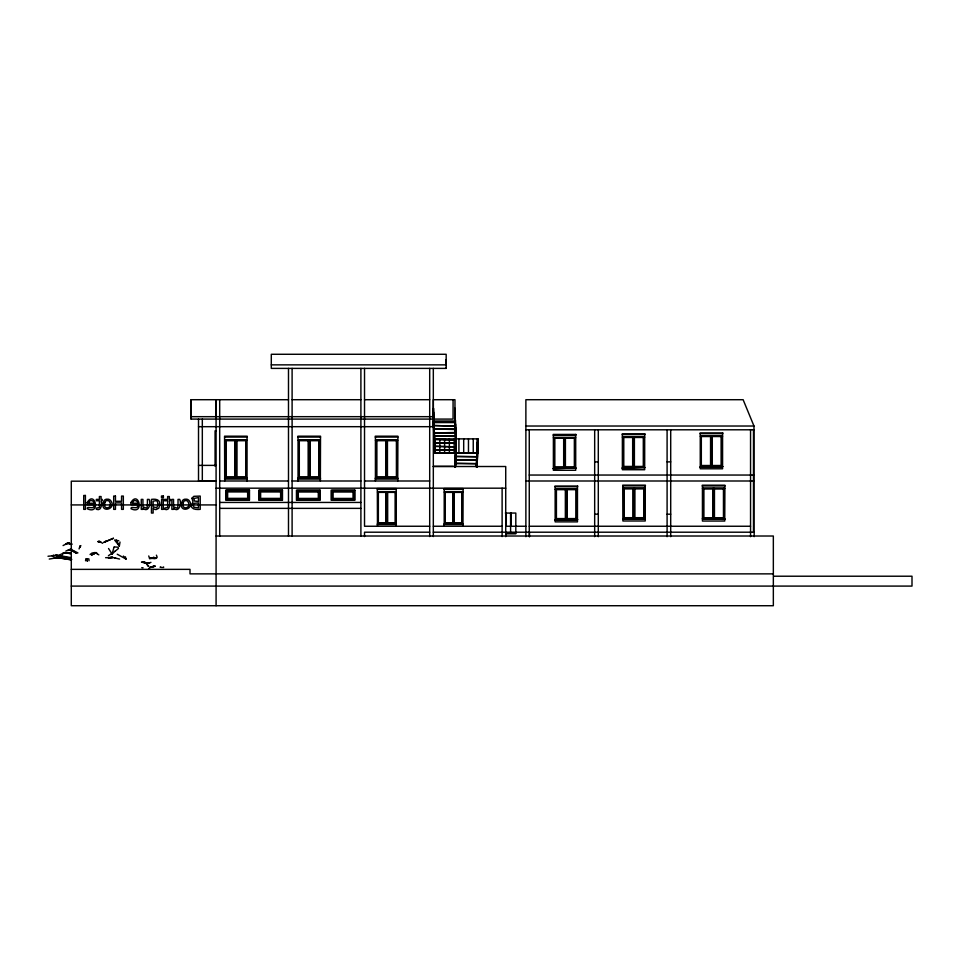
<?xml version="1.0" encoding="UTF-8"?>
<svg xmlns="http://www.w3.org/2000/svg" width="960" height="960" viewBox="0 0 960 960"><rect width="100%" height="100%" fill="white"/><g stroke="black" fill="none" stroke-linecap="round" stroke-linejoin="round"><path stroke-width="1.44" d="M453.072 399.708L453.072 419.088L191.1 419.088L191.1 399.708L288.492 399.708L288.492 368.388M216.084 419.088L216.084 399.708L216.084 480.996L198.516 480.996L198.516 419.088M292.104 536.268L292.104 368.388M360.9 536.268L360.9 368.388M429.696 526.248L364.524 526.248L364.524 368.388M433.32 536.568L433.32 399.708L454.968 399.708L454.968 420.984L433.32 420.984L433.32 422.88M271.296 364.86L446.172 364.86L446.172 354.276L271.296 354.276L271.296 368.388L446.172 368.388L446.172 367.488M87.336 561.144L86.94 558.756L87.42 561.012M454.812 466.608L455.844 442.344L455.844 456.732L477.468 456.732L455.844 456.204M476.304 466.608L477.468 438.876L477.468 453.264M455.388 467.34L455.988 453.264M476.88 467.088L477.672 452.22L477.036 466.608M118.776 540.768L114.612 540.024L119.34 546.06L120.012 542.052M148.752 555.96L149.58 558.54L154.176 557.352L149.568 558.528L156.252 558.324L154.164 558.588L152.772 558.132L156.492 558.204L157.164 557.22L156.396 555.168M79.056 548.928L79.956 546.264M108.552 548.508L112.104 554.052L114 547.188M80.112 546.264L79.788 547.344L80.304 545.712M85.488 560.712L86.64 558.684L85.968 558.744L86.16 560.628M79.776 547.344L80.892 545.652M86.628 559.176L86.16 559.752L86.904 558.816L88.86 558.888L89.052 560.76M162.924 567.432L163.752 567.168L162.864 567.564M63.084 545.568L67.908 543.048L71.892 544.044M226.26 490.548L249.024 490.548L249.024 499.74L226.26 499.74L226.26 490.548L249.024 490.548M259.248 490.572L282.012 490.572L282.012 499.776L259.248 499.776L259.248 490.572L282.012 490.572M296.916 490.608L319.68 490.608L319.68 499.8L296.916 499.8L296.916 490.608L319.68 490.608M331.656 490.608L354.42 490.608L354.42 499.812L331.656 499.812L331.656 490.608L354.42 490.608M69.204 543.3L65.724 544.368L66.672 543.42M115.02 551.292L118.416 548.508L118.068 547.188L114.204 546.924M112.104 554.052L115.224 551.076M65.724 544.368L66.696 543.504M66 550.872L71.292 549.612L77.928 552.912M91.56 555.108L96.096 552.672L91.464 554.964M59.76 554.844L65.004 552.552L70.86 553.044M70.608 553.044L65.004 552.552L62.64 553.716L63.648 552.96M90.072 554.496L92.016 553.044L95.112 552.516L98.82 554.844M92.328 554.496L96.24 552.552M104.028 542.316L113.412 538.296L104.028 542.316L105.792 541.068M62.64 553.716L63.684 553.008M69.036 549.708L68.196 550.2L69.072 549.612M108.42 555.708L111.528 553.608M68.196 550.2L69.012 549.648M70.116 544.296L71.076 543.732M151.788 566.892C142.896 569.376 162.972 564.516 151.548 566.88M70.56 548.928L71.496 548.46M49.248 559.056L58.8 557.412L70.716 558.804M53.292 558.264L63.984 557.784L71.64 559.464M99.084 541.452L98.148 541.776L100.008 541.62L102.684 543.336M97.92 541.524L100.116 541.56L100.728 542.388M98.232 541.584L99.192 541.296M48 556.248L58.14 555.324L70.632 557.556M152.652 566.616L155.016 565.992L151.272 566.916M71.4 558.708L58.008 555.408L52.284 555.768L53.88 555.336M52.284 555.768L53.856 555.384M105.6 557.712L112.608 557.436L119.604 559.056M237.756 499.512L249.024 499.284L226.26 499.284L248.784 499.056M270.744 499.536L282.012 499.308L259.248 499.308L281.784 499.08M308.412 499.572L319.68 499.344L296.916 499.344L319.44 499.116M343.152 499.572L354.42 499.344L331.656 499.344L354.192 499.116M56.532 557.436L71.556 559.776M141.732 567.696L143.088 567.792M145.68 562.764L149.916 563.064L145.608 562.692M292.104 399.708L360.9 399.708M364.524 399.708L429.696 399.708M191.1 416.676L433.32 416.676M433.32 422.58L454.968 422.58L454.968 408.192L456.132 450.312L434.508 450.312L433.296 422.064L454.968 422.064L456.132 449.796L434.496 449.796M455.112 426.048L433.476 425.532L454.968 426.048M525.876 426.024L753.972 426.024L753.972 532.2M198.516 426.684L433.32 426.684M455.256 429L433.62 429L455.256 429.516M525.876 429.792L753.972 429.792M216.084 430.8L215.076 430.812L215.076 466.236M455.4 432.468L433.92 432.984M433.764 432.984L455.4 432.984M455.544 435.924L433.92 435.924L455.544 436.452M700.26 436.248L722.58 436.248M701.52 436.536L710.556 436.536L710.556 465.504L701.52 465.504M224.568 437.076L247.188 437.076L247.188 436.188L224.568 436.188L224.712 480.996M320.52 437.076L297.888 437.076L297.888 436.188L320.52 436.188L320.364 480.996M397.896 437.076L375.264 437.076L375.264 436.188L397.896 436.188L397.74 480.996M622.368 437.184L644.688 437.184M553.38 437.724L575.7 437.724M434.652 435.924L434.76 438.876L478.02 438.876L478.02 453.264L434.652 453.264L433.476 408.192L433.476 422.58M455.7 439.92L434.064 439.392L455.544 439.92M224.712 440.316L247.044 440.316M298.044 440.316L320.364 440.316M375.42 440.316L397.74 440.316M455.844 442.86L434.208 442.86L455.844 443.388M434.352 446.328L455.988 446.844L434.508 446.328M434.652 452.748L478.02 452.748M455.7 459.672L477.324 459.672M455.7 460.2L477.324 460.2L477.324 442.344M594.672 461.88L598.296 461.88M667.092 461.88L670.704 461.88M455.544 463.14L477.18 463.668L455.544 463.668L455.7 445.812M198.516 465.384L216.084 465.384M433.32 466.344L453.384 466.344M433.32 466.512L505.728 466.512L505.728 536.664M529.26 475.044L753.972 475.044M224.568 478.2L247.188 478.2L247.188 478.932L224.568 478.932M320.52 478.2L297.888 478.2L297.888 478.932L320.52 478.932M397.896 478.2L375.264 478.2L375.264 478.932L397.896 478.932M219.696 480.996L288.492 480.996M292.104 480.996L360.9 480.996M364.524 480.996L429.696 480.996M525.876 480.996L754.176 480.996M622.74 485.856L645.372 485.856L645.372 485.148L622.74 485.148L622.896 520.992L645.216 520.992L645.216 519.336M724.908 485.904L702.276 485.904L702.276 485.196L724.908 485.196L724.752 521.04L702.432 521.04L702.432 519.396M216.084 488.184L505.728 488.184M622.896 488.436L645.216 488.436M702.432 488.496L724.752 488.496M634.92 488.736L643.956 488.736L643.956 517.692L634.92 517.692M712.728 488.784L703.692 488.784L703.692 517.752L712.728 517.752M377.328 489.36L396.336 489.36L396.336 488.616L377.328 488.616L377.46 526.248M462.96 526.248L463.092 488.616L444.084 488.616L444.084 489.36L463.092 489.36M555.144 489.324L577.464 489.324M377.46 492.084L396.204 492.084M444.204 492.084L462.96 492.084M378.516 492.384L386.1 492.384L386.1 522.792L378.516 522.792M395.148 492.384L387.552 492.384L387.552 522.792L395.148 522.792M454.308 492.384L461.892 492.384L461.892 522.792L454.308 522.792M219.696 502.44L360.9 502.44M71.292 504.924L216.084 504.924M219.696 508.368L360.9 508.368M505.356 513.06L515.808 513.06L515.808 533.832L505.836 533.832M594.672 514.188L598.296 514.188M667.092 514.188L670.704 514.188M622.74 518.748L645.372 518.748L622.74 519.336M724.908 518.808L702.276 518.808L724.908 519.396M377.328 523.908L396.336 523.908L396.336 524.52L377.328 524.52M444.204 526.248L444.084 523.908L463.092 523.908M444.084 524.52L463.092 524.52M433.32 526.248L502.116 526.248M505.728 526.248L525.876 526.248M529.26 526.248L750.552 526.248M429.696 532.2L364.524 532.2L364.524 536.568M433.32 532.2L754.176 532.2L754.176 536.664M505.836 533.076L515.808 533.076M216.084 536.016L773.34 536.016L773.34 605.724L71.292 605.724L71.292 481.176L216.084 481.176L216.084 605.724M71.292 569.364L190.008 569.364L190.008 573.864L773.34 573.864M773.628 576.216L912 576.216L912 586.092L773.628 586.092M71.292 586.092L773.34 586.092M110.82 557.412L112.752 557.436M56.652 557.52L71.184 559.872M55.716 555.216L71.424 558.528M55.848 555.3L70.992 558.78M67.884 543.048L71.676 544.068M67.92 543.216L71.532 544.548M69.912 549.396L76.644 553.212M161.856 567.444L160.08 567.156L160.8 567.348M70.02 549.468L73.98 551.256M70.032 549.528L76.488 553.332M70.356 553.56L65.004 552.612L70.272 553.692M145.56 562.86L141.468 562.116L145.68 562.944M150.96 562.344L150.732 562.332M148.728 568.8L149.616 569.064M114.36 557.796L115.8 558.264M117.24 554.22L126.036 559.08L125.4 556.788M69.192 543.42L71.46 544.704M116.34 540.072L119.34 546.06M99.972 541.704L100.728 542.4L99.96 541.524M123.396 556.044L126.036 559.08M97.332 553.716L96.696 552.96M148.752 566.244L145.068 562.176L143.364 561.876L146.436 563.496L148.2 566.376M753.972 426.024L743.124 399.708L525.876 399.708L525.876 536.664M433.452 422.064L434.652 449.796M753.48 429.792L753.48 532.2M750.552 429.792L750.552 536.664M723.684 488.496L723.684 518.34L714.264 518.34L714.264 488.496M722.58 433.656L722.58 466.56M722.58 467.148L722.58 468.792L700.26 468.792L700.26 467.148M721.512 436.248L721.512 466.092L712.092 466.092L712.092 436.248M713.988 488.496L713.988 518.808M713.184 488.496L713.184 518.808M712.92 488.496L712.92 518.34L703.5 518.34L703.5 488.496M711.828 436.248L711.828 466.56M711.024 436.248L711.024 466.56M710.748 436.248L710.748 466.092L701.328 466.092L701.328 436.248M702.432 485.904L702.432 518.808M700.26 433.656L700.26 466.56M670.704 429.792L670.704 536.664M667.092 429.792L667.092 536.664M645.216 485.856L645.216 518.748M644.688 434.592L644.688 467.496M644.688 468.084L644.688 469.728L622.368 469.728L622.368 468.084M644.148 488.436L644.148 518.28L634.728 518.28L634.728 488.436M643.884 467.676L643.884 436.824L623.172 436.824L623.172 467.676M643.608 437.184L643.608 467.028L634.2 467.028L634.2 437.184M634.464 488.436L634.464 518.748M633.924 437.184L633.924 467.496M633.66 488.436L633.66 518.748M633.384 488.436L633.384 518.28L623.976 518.28L623.976 488.436M633.12 437.184L633.12 467.496M632.856 437.184L632.856 467.028L623.436 467.028L623.436 437.184M622.368 434.592L622.368 467.496M598.296 429.792L598.296 536.664M594.672 429.792L594.672 536.664M577.464 486.732L577.464 519.636M577.464 520.224L577.464 521.868L555.144 521.868L555.144 520.224M576.396 489.324L576.396 519.168L566.976 519.168L566.976 489.324M575.7 435.132L575.7 468.036M575.7 468.624L575.7 470.268L553.38 470.268L553.38 468.624M574.632 437.724L574.632 467.556L565.212 467.556L565.212 437.724M566.712 489.324L566.712 519.636M565.908 489.324L565.908 519.636M565.632 489.324L565.632 519.168L556.224 519.168L556.224 489.324M564.948 437.724L564.948 468.036M564.144 437.724L564.144 468.036M563.868 437.724L563.868 467.556L554.46 467.556L554.46 437.724M555.144 486.732L555.144 519.636M553.38 435.132L553.38 468.036M529.5 532.2L529.5 536.664M529.26 429.792L529.26 536.664M511.056 513.06L511.056 525.924M510.588 513.06L510.588 533.076M506.304 513.06L506.304 525.924M502.116 488.184L502.116 536.568M477.756 438.876L477.888 452.748M477.624 438.876L477.624 453.264M477.036 449.28L477.036 463.668M476.892 452.748L476.736 467.304M476.592 459.672L476.592 466.608M476.448 463.14L476.448 467.304M473.244 438.876L473.244 452.748M468.468 438.876L468.468 452.748M463.692 438.876L463.692 452.748M462.06 492.084L462.06 523.416L454.152 523.416L454.152 492.084M458.916 438.876L458.916 452.748M456.132 453.264L455.544 466.608M455.964 431.964L455.964 445.836M455.988 450.312L454.8 422.58M455.796 428.004L455.796 441.876M455.628 424.044L455.628 437.916M455.46 420.084L455.46 433.944M455.4 452.748L455.4 467.124M455.124 412.164L455.292 429.984M455.256 456.204L455.256 467.304M455.112 459.672L454.968 467.304M454.152 438.876L454.152 452.748M453.924 492.084L453.924 523.908M453.24 492.084L453.24 523.908M453.024 492.084L453.024 523.416L445.116 523.416L445.116 492.084M449.376 438.876L449.376 452.748M446.172 359.604L446.172 368.388M444.6 438.876L444.6 452.748M444.204 489.36L444.204 523.908M439.824 438.876L439.824 452.748M435.048 438.876L435.048 453.264M434.76 438.876L434.904 452.748M434.484 431.964L434.484 445.836M434.148 424.044L434.316 441.876M433.98 420.084L433.98 433.944M433.812 416.124L433.812 429.984M433.644 412.164L433.62 426.048M433.32 368.388L433.32 419.088M429.696 368.388L429.696 536.568M396.66 440.316L396.66 477.612L387.252 477.612L387.252 440.316M396.204 489.36L396.204 523.908M396.204 524.52L396.204 526.248M395.304 492.084L395.304 523.416L387.396 523.416L387.396 492.084M387.168 492.084L387.168 523.908M386.976 440.316L386.976 478.2M386.496 492.084L386.496 523.908M386.172 440.316L386.172 478.2M386.268 492.084L386.268 523.416L378.36 523.416L378.36 492.084M385.908 440.316L385.908 477.612L376.488 477.612L376.488 440.316M375.42 437.076L375.42 478.2M375.42 478.932L375.42 480.996M354.192 490.836L354.192 499.572L331.896 499.572L331.896 490.836M353.736 499.116L353.736 491.304L332.352 491.304L332.352 499.116M319.44 490.836L319.44 499.572L297.144 499.572L297.144 490.836M319.296 440.316L319.296 477.612L309.876 477.612L309.876 440.316M318.984 499.116L318.984 491.292L297.6 491.292L297.6 499.116M309.612 440.316L309.612 478.2M308.808 440.316L308.808 478.2M308.532 440.316L308.532 477.612L299.112 477.612L299.112 440.316M298.044 437.076L298.044 478.2M298.044 478.932L298.044 480.996M288.492 399.708L288.492 536.268M281.784 490.8L281.784 499.536L259.488 499.536L259.488 490.8M281.328 499.08L281.328 491.268L259.944 491.268L259.944 499.08M248.784 490.776L248.784 499.512L226.488 499.512L226.488 490.776M248.328 499.056L248.328 491.232L226.944 491.232L226.944 499.056M247.044 437.076L247.044 478.2M247.044 478.932L247.044 480.996M245.964 440.316L245.964 477.612L236.544 477.612L236.544 440.316M236.28 440.316L236.28 478.2M235.476 440.316L235.476 478.2M235.212 440.316L235.212 477.612L225.792 477.612L225.792 440.316M219.696 399.708L219.696 536.268M202.32 419.088L202.32 480.996M191.1 399.708L191.1 419.088M99.396 505.524C100.776 509.52 95.244 506.328 96.312 509.28C101.58 511.404 102.024 504.096 101.076 500.784L102.216 500.784L102.216 499.392L101.076 499.392L101.076 496.524L99.396 496.524L99.396 499.392L96.312 499.392L96.312 500.784L99.396 500.784L99.396 505.524M167.64 505.524C169.02 509.52 163.488 506.328 164.556 509.28C169.836 511.404 170.28 504.096 169.32 500.784L170.46 500.784L170.46 499.392L169.32 499.392L169.32 496.524L167.64 496.524L167.64 499.392L164.556 499.392L164.556 500.784L167.64 500.784L167.64 505.524M147.408 505.068L147.096 507.3A1.296 1.296 0 0 1 146.1 508.008L142.932 506.844L142.932 499.392L141.252 499.392L141.252 509.364L142.932 509.364L142.932 508.26C148.404 513.288 151.272 503.388 149.088 499.392L147.408 499.392L147.408 505.068M178.02 505.068L177.708 507.3A1.296 1.296 0 0 1 176.712 508.008L173.544 506.844L173.544 499.392L171.864 499.392L171.864 509.364L173.544 509.364L173.544 508.26C179.016 513.288 181.884 503.388 179.7 499.392L178.02 499.392L178.02 505.068M159.816 504.408L158.808 508.2L156.108 509.568A3.78 3.78 0 0 1 153.852 508.86L153.132 508.284L153.132 513.048L151.452 513.048L151.452 499.392C154.62 498.912 160.32 498.948 159.816 504.408M87.204 502.536L87.132 504.552L94.044 504.552C94.98 510.864 86.376 505.176 87.324 508.764C101.172 515.316 94.764 489.684 87.204 502.536M102.984 503.196C101.088 513.984 117.228 508.56 110.592 500.496A3.972 3.972 0 0 0 108.312 499.2L106.404 499.2A3.936 3.936 0 0 0 104.124 500.496L102.984 503.196M130.956 502.536L130.884 504.552L137.796 504.552C138.72 510.828 130.284 505.2 131.076 508.764C144.924 515.316 138.516 489.684 130.956 502.536M181.428 503.196C179.532 513.984 195.672 508.56 189.048 500.496A3.972 3.972 0 0 0 186.768 499.2L184.848 499.2A3.936 3.936 0 0 0 182.568 500.496L181.428 503.196M193.092 504.672L193.992 507.3L198.444 507.864L198.444 502.944L194.112 503.292L193.092 504.672M158.088 504.336L156.78 507.732L153.132 506.868L153.132 501.192L155.964 500.688A2.292 2.292 0 0 1 157.368 501.576L158.088 504.336M104.82 502.692C102.132 510.924 114.084 508.272 109.38 501.504A2.28 2.28 0 0 0 107.976 500.616L106.74 500.616A2.256 2.256 0 0 0 105.348 501.504L104.82 502.692M183.264 502.692C180.576 510.924 192.54 508.272 187.824 501.504A2.28 2.28 0 0 0 186.42 500.616L185.196 500.616A2.256 2.256 0 0 0 183.792 501.504L183.264 502.692M191.904 498.288C193.212 502.044 193.416 501.84 191.196 505.284C191.232 509.832 197.064 509.676 200.22 509.364L200.22 496.068L193.86 496.32L191.904 498.288M88.932 502.092L88.764 503.268L94.044 503.268C94.248 500.496 89.724 499.308 88.932 502.092M132.684 502.092L132.516 503.268L137.796 503.268C138 500.496 133.488 499.308 132.684 502.092M193.824 498.48L194.4 501.036L198.444 501.468L198.444 497.58L193.824 498.48M110.76 557.532L108.216 557.892L112.656 557.484L110.76 557.532M722.736 432.948L700.104 432.948L700.104 433.656L722.736 433.656L722.736 432.948M644.832 433.884L622.212 433.884L622.212 434.592L644.832 434.592L644.832 433.884M575.856 434.424L553.224 434.424L553.224 435.132L575.856 435.132L575.856 434.424M721.776 435.888L701.064 435.888L701.064 466.74L721.776 466.74L721.776 435.888M721.32 436.536L712.284 436.536L712.284 465.504L721.32 465.504L721.32 436.536M574.896 437.364L554.184 437.364L554.184 468.204L574.896 468.204L574.896 437.364M632.664 437.472L623.628 437.472L623.628 466.44L632.664 466.44L632.664 437.472M643.416 437.472L634.392 437.472L634.392 466.44L643.416 466.44L643.416 437.472M563.676 438.012L554.652 438.012L554.652 466.968L563.676 466.968L563.676 438.012M574.44 438.012L565.404 438.012L565.404 466.968L574.44 466.968L574.44 438.012M246.24 439.872L225.528 439.872L225.528 478.416L246.24 478.416L246.24 439.872M319.56 439.872L298.848 439.872L298.848 478.416L319.56 478.416L319.56 439.872M396.936 439.872L376.224 439.872L376.224 478.416L396.936 478.416L396.936 439.872M235.02 440.676L225.984 440.676L225.984 476.88L235.02 476.88L235.02 440.676M245.772 440.676L236.736 440.676L236.736 476.88L245.772 476.88L245.772 440.676M308.34 440.676L299.304 440.676L299.304 476.88L308.34 476.88L308.34 440.676M319.104 440.676L310.068 440.676L310.068 476.88L319.104 476.88L319.104 440.676M385.716 440.676L376.68 440.676L376.68 476.88L385.716 476.88L385.716 440.676M396.468 440.676L387.444 440.676L387.444 476.88L396.468 476.88L396.468 440.676M722.736 466.56L700.104 467.148L722.736 466.56M644.832 467.496L622.212 468.084L644.832 467.496M575.856 468.036L553.224 468.624L575.856 468.036M577.62 486.024L554.988 486.024L554.988 486.732L577.62 486.732L577.62 486.024M644.412 488.088L623.7 488.088L623.7 518.928L644.412 518.928L644.412 488.088M723.948 488.136L703.236 488.136L703.236 518.988L723.948 518.988L723.948 488.136M633.192 488.736L624.168 488.736L624.168 517.692L633.192 517.692L633.192 488.736M723.492 488.784L714.456 488.784L714.456 517.752L723.492 517.752L723.492 488.784M576.66 488.976L555.948 488.976L555.948 519.816L576.66 519.816L576.66 488.976M565.44 489.624L556.416 489.624L556.416 518.58L565.44 518.58L565.44 489.624M576.204 489.624L567.168 489.624L567.168 518.58L576.204 518.58L576.204 489.624M249.48 490.08L225.792 490.08L225.792 500.196L249.48 500.196L249.48 490.08M282.48 490.116L258.792 490.116L258.792 500.232L282.48 500.232L282.48 490.116M320.136 490.152L296.46 490.152L296.46 500.268L320.136 500.268L320.136 490.152M354.888 490.152L331.2 490.152L331.2 500.268L354.888 500.268L354.888 490.152M395.532 491.712L378.132 491.712L378.132 524.088L395.532 524.088L395.532 491.712M462.288 491.712L444.888 491.712L444.888 524.088L462.288 524.088L462.288 491.712M247.644 491.928L227.64 491.928L227.64 498.36L247.644 498.36L247.644 491.928M280.632 491.952L260.628 491.952L260.628 498.396L280.632 498.396L280.632 491.952M318.3 491.988L298.296 491.988L298.296 498.42L318.3 498.42L318.3 491.988M353.04 491.988L333.036 491.988L333.036 498.432L353.04 498.432L353.04 491.988M452.856 492.384L445.272 492.384L445.272 522.792L452.856 522.792L452.856 492.384M85.404 495.468L83.724 495.468L83.724 509.364L85.404 509.364L85.404 495.468M115.452 496.068L113.688 496.068L113.688 509.364L115.452 509.364L115.452 502.86L121.572 502.86L121.572 509.364L123.336 509.364L123.336 496.068L121.572 496.068L121.572 501.288L115.452 501.288L115.452 496.068M163.392 495.984L161.484 495.984L161.484 497.724L163.392 497.724L163.392 495.984M163.272 499.392L161.604 499.392L161.604 509.364L163.272 509.364L163.272 499.392M577.62 519.636L554.988 520.224L577.62 519.636"/></g></svg>
